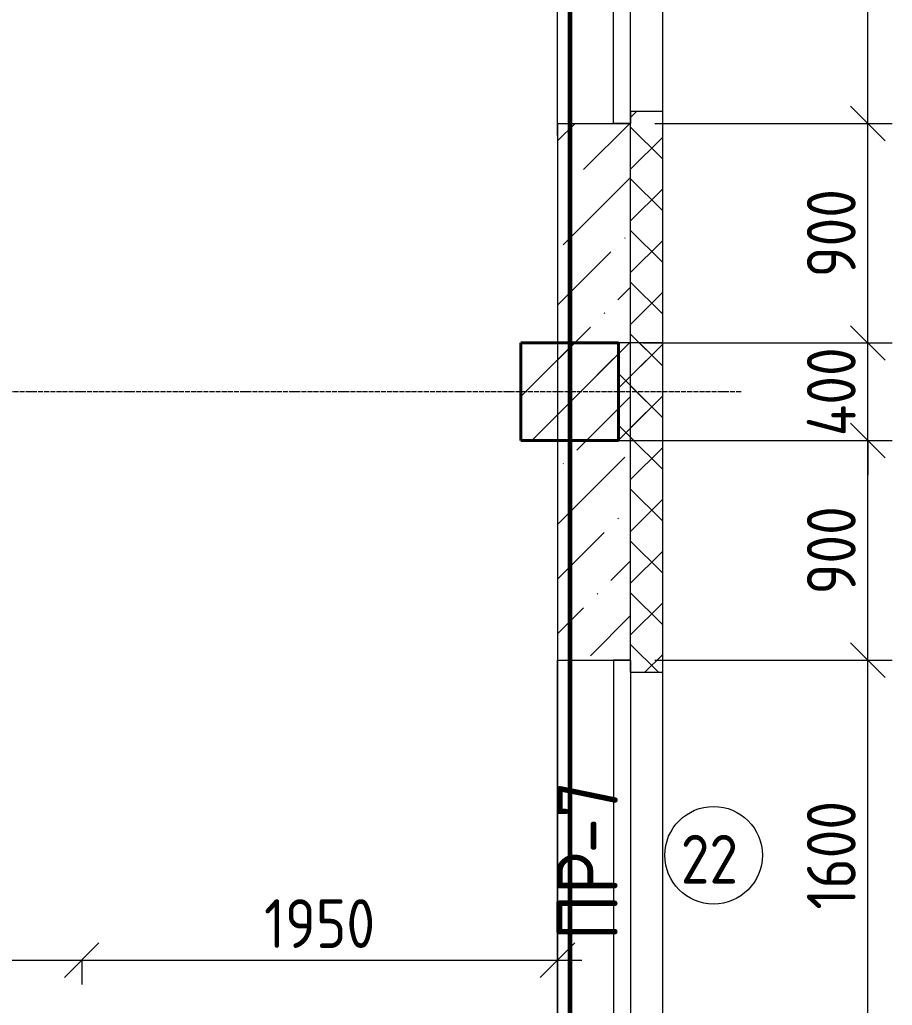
# Model space of a CAD drawing. Header units: millimetres. Extents: x -56773 to 221258, y -262288 to 26541.
# Drawn here: x -5445 to -1868, y -138308 to -134268 of the extents above; entities that cross this region are included whole.
import ezdxf

# ---------------------------------------------------------------- set-up
doc = ezdxf.new("R2010")
doc.units = ezdxf.units.MM
doc.linetypes.add('ADSK_Линия сетки', pattern=[25, 20, -2.5, 0, -2.5])
for name, color, linetype, lineweight in [('3.1 Штукатурка внешн стен для инвесторов', 5, 'Continuous', 60), ('_ Окна', 7, 'Continuous', 18), ('Марки', 7, 'Continuous', 20), ('Марки окон', 7, 'Continuous', 20), ('Несущие колонны', 7, 'Continuous', 18), ('Окна', 7, 'Continuous', 9), ('Оси', 7, 'Continuous', 9), ('Размеры', 7, 'Continuous', 9), ('Стены внутренние', 7, 'Continuous', 18), ('Стены наружные', 7, 'Continuous', 18), ('Стены штриховка', 7, 'Continuous', 9)]:
    doc.layers.add(name, color=color, linetype=linetype, lineweight=lineweight)
doc.styles.add('GOST Common_2', font='', dxfattribs={"width": 0.9, "height": 250})
doc.styles.add('GOST Common_3', font='', dxfattribs={"width": 0.9, "height": 200})
doc.styles.get('GOST Common_2').set_extended_font_data('GOST Common')
doc.styles.get('GOST Common_3').set_extended_font_data('GOST Common')
doc.dimstyles.new('ADSK_Основной_2_0_1', dxfattribs={"dimscale": 304.8, "dimtxt": 201.142999, "dimasz": 0.463911, "dimexe": 0.328084, "dimexo": 0.328084, "dimgap": 0.164042, "dimtad": 1, "dimdec": 3, "dimrnd": 0.001, "dimdsep": 46, "dimtxsty": 'GOST Common_3', "dimblk1": 'OBLIQUE', "dimblk2": 'OBLIQUE', "dimsah": 1, "dimcen": 0.09, "dimdle": 0.328084, "dimazin": 2, "dimtfac": 1, "dimtdec": 4, "dimtix": 1, "dimtmove": 1, "dimatfit": 3, "dimfxl": 1, "dimtvp": 1, "dimtolj": 1, "dimtzin": 0, "dimlwd": 20, "dimlwe": 20, "dimarcsym": 2})
pattern_1 = [(45, (9.36, -150597.75), (-106.066, 106.066), []), (135, (9.36, -150597.75), (-106.066, -106.066), [])]

# ---------------------------------------------------------------- blocks, each defined once
blk = doc.blocks.new('ADSK_КолоннаЖБ_Прямоугольная - 400x400 мм-1807142-Кладочный план 3-го этажа')
at = {"layer": 'Несущие колонны', "lineweight": 40}
for p, q in [((-200, 200), (200, 200)), ((-200, -200), (-200, 200)), ((200, 200), (200, -200)), ((200, -200), (-200, -200))]:
    blk.add_line(p, q, dxfattribs=at)
blk = doc.blocks.new('ОКНО L03 _2СТ_RS - ОК-5_1600х2000h-3556607-Кладочный план 3-го этажа')
at = {"layer": '_ Окна'}
for p, q in [((-838.1, -79), (761.9, -79)), ((-838.1, -149), (-838.1, -79)), ((-838.1, -79), (-803.1, -79)), ((-818.1, -79), (-38.1, -79)), ((-38.1, -79), (741.9, -79)), ((761.9, -79), (726.9, -79)), ((761.9, -149), (761.9, -79)), ((-838.1, -149), (761.9, -149)), ((-838.1, -149), (-833.1, -149)), ((-818.1, -149), (-38.1, -149)), ((-38.1, -149), (741.9, -149)), ((761.9, -149), (756.9, -149))]:
    blk.add_line(p, q, dxfattribs=at)
at = {"layer": 'Окна'}
blk.add_line((-888.1, 150), (811.9, 150), dxfattribs=at)
blk = doc.blocks.new('ОКНО L03 _2СТ_RS - ОК-5_1600х2000h-3556615-Кладочный план 3-го этажа')
at = {"layer": '_ Окна'}
for p, q in [((-838.1, 149), (761.9, 149)), ((-838.1, 149), (-838.1, 79)), ((-838.1, 149), (-833.1, 149)), ((-818.1, 149), (-38.1, 149)), ((-38.1, 149), (741.9, 149)), ((761.9, 149), (756.9, 149)), ((761.9, 149), (761.9, 79)), ((-838.1, 79), (761.9, 79)), ((-838.1, 79), (-803.1, 79)), ((-818.1, 79), (-38.1, 79)), ((-38.1, 79), (741.9, 79)), ((761.9, 79), (726.9, 79))]:
    blk.add_line(p, q, dxfattribs=at)
at = {"layer": 'Окна'}
blk.add_line((-888.1, -150), (811.9, -150), dxfattribs=at)
blk = doc.blocks.new('_Oblique')
at = {"color": 0, "linetype": 'ByBlock', "lineweight": -2}
blk.add_line((-0.5, -0.5), (0.5, 0.5), dxfattribs=at)
blk = doc.blocks.new('*D5301')
at = {"layer": 'Defpoints', "color": 0, "lineweight": 25, "transparency": 16777216}
for p in [(-2941.6, -136892.8), (-1968.3, -136892.8), (-2941.6, -138492.8)]:
    blk.add_point(p, dxfattribs=at)
at = {"layer": 'Размеры', "color": 0, "lineweight": 20, "transparency": 16777216}
for p, q in [((-1968.3, -138592.8), (-1968.3, -136792.8)), ((-2841.6, -136892.8), (-1868.3, -136892.8)), ((-2841.6, -138492.8), (-1868.3, -138492.8))]:
    blk.add_line(p, q, dxfattribs=at)
at = {"layer": 'Размеры', "color": 0, "lineweight": 20, "transparency": 16777216, "xscale": 141.4, "yscale": 141.4, "zscale": 141.4}
for p, rotation in [((-1968.3, -136892.8), 90), ((-1968.3, -138492.8), 270)]:
    blk.add_blockref('_Oblique', p, dxfattribs=dict(at, rotation=rotation))
at = {"layer": 'Размеры', "color": 0, "lineweight": 9, "transparency": 16777216, "insert": (-2118.3, -137692.8), "char_height": 200, "width": 560.473, "attachment_point": 5, "rotation": 90, "style": 'GOST Common_3'}
blk.add_mtext('\\A1;1600', dxfattribs=at)
blk = doc.blocks.new('*D5302')
at = {"layer": 'Defpoints', "color": 0, "lineweight": 25, "transparency": 16777216}
for p in [(-2990.6, -135992.8), (-1968.3, -135992.8), (-2941.6, -136892.8)]:
    blk.add_point(p, dxfattribs=at)
at = {"layer": 'Размеры', "color": 0, "lineweight": 20, "transparency": 16777216}
for p, q in [((-1968.3, -136992.8), (-1968.3, -135892.8)), ((-2890.6, -135992.8), (-1868.3, -135992.8)), ((-2841.6, -136892.8), (-1868.3, -136892.8))]:
    blk.add_line(p, q, dxfattribs=at)
at = {"layer": 'Размеры', "color": 0, "lineweight": 20, "transparency": 16777216, "xscale": 141.4, "yscale": 141.4, "zscale": 141.4}
for p, rotation in [((-1968.3, -135992.8), 90), ((-1968.3, -136892.8), 270)]:
    blk.add_blockref('_Oblique', p, dxfattribs=dict(at, rotation=rotation))
at = {"layer": 'Размеры', "color": 0, "lineweight": 9, "transparency": 16777216, "insert": (-2118.3, -136442.8), "char_height": 200, "width": 454.106, "attachment_point": 5, "rotation": 90, "style": 'GOST Common_3'}
blk.add_mtext('\\A1;900', dxfattribs=at)
blk = doc.blocks.new('*D5303')
at = {"layer": 'Defpoints', "color": 0, "lineweight": 25, "transparency": 16777216}
for p in [(-2990.6, -135592.8), (-1968.3, -135592.8), (-2990.6, -135992.8)]:
    blk.add_point(p, dxfattribs=at)
at = {"layer": 'Размеры', "color": 0, "lineweight": 20, "transparency": 16777216}
for p, q in [((-1968.3, -135592.8), (-1968.3, -135451.4)), ((-2890.6, -135592.8), (-1868.3, -135592.8)), ((-1968.3, -135992.8), (-1968.3, -135592.8)), ((-2890.6, -135992.8), (-1868.3, -135992.8)), ((-1968.3, -135992.8), (-1968.3, -136134.2))]:
    blk.add_line(p, q, dxfattribs=at)
at = {"layer": 'Размеры', "color": 0, "lineweight": 20, "transparency": 16777216, "xscale": 141.4, "yscale": 141.4, "zscale": 141.4}
for p, rotation in [((-1968.3, -135592.8), 270), ((-1968.3, -135992.8), 90)]:
    blk.add_blockref('_Oblique', p, dxfattribs=dict(at, rotation=rotation))
at = {"layer": 'Размеры', "color": 0, "lineweight": 9, "transparency": 16777216, "insert": (-2118.3, -135792.8), "char_height": 200, "width": 474.561, "attachment_point": 5, "rotation": 90, "style": 'GOST Common_3'}
blk.add_mtext('\\A1;400', dxfattribs=at)
blk = doc.blocks.new('*D5304')
at = {"layer": 'Defpoints', "color": 0, "lineweight": 25, "transparency": 16777216}
for p in [(-2941.6, -134692.8), (-1968.3, -134692.8), (-2990.6, -135592.8)]:
    blk.add_point(p, dxfattribs=at)
at = {"layer": 'Размеры', "color": 0, "lineweight": 20, "transparency": 16777216}
for p, q in [((-1968.3, -135692.8), (-1968.3, -134592.8)), ((-2841.6, -134692.8), (-1868.3, -134692.8)), ((-2890.6, -135592.8), (-1868.3, -135592.8))]:
    blk.add_line(p, q, dxfattribs=at)
at = {"layer": 'Размеры', "color": 0, "lineweight": 20, "transparency": 16777216, "xscale": 141.4, "yscale": 141.4, "zscale": 141.4}
for p, rotation in [((-1968.3, -134692.8), 90), ((-1968.3, -135592.8), 270)]:
    blk.add_blockref('_Oblique', p, dxfattribs=dict(at, rotation=rotation))
at = {"layer": 'Размеры', "color": 0, "lineweight": 9, "transparency": 16777216, "insert": (-2118.3, -135142.8), "char_height": 200, "width": 454.106, "attachment_point": 5, "rotation": 90, "style": 'GOST Common_3'}
blk.add_mtext('\\A1;900', dxfattribs=at)
blk = doc.blocks.new('*D5305')
at = {"layer": 'Defpoints', "color": 0, "lineweight": 25, "transparency": 16777216}
for p in [(-2941.6, -133092.8), (-1968.3, -133092.8), (-2941.6, -134692.8)]:
    blk.add_point(p, dxfattribs=at)
at = {"layer": 'Размеры', "color": 0, "lineweight": 20, "transparency": 16777216}
for p, q in [((-1968.3, -134792.8), (-1968.3, -132992.8)), ((-2841.6, -133092.8), (-1868.3, -133092.8)), ((-2841.6, -134692.8), (-1868.3, -134692.8))]:
    blk.add_line(p, q, dxfattribs=at)
at = {"layer": 'Размеры', "color": 0, "lineweight": 20, "transparency": 16777216, "xscale": 141.4, "yscale": 141.4, "zscale": 141.4}
for p, rotation in [((-1968.3, -133092.8), 90), ((-1968.3, -134692.8), 270)]:
    blk.add_blockref('_Oblique', p, dxfattribs=dict(at, rotation=rotation))
at = {"layer": 'Размеры', "color": 0, "lineweight": 9, "transparency": 16777216, "insert": (-2118.3, -133892.8), "char_height": 200, "width": 560.473, "attachment_point": 5, "rotation": 90, "style": 'GOST Common_3'}
blk.add_mtext('\\A1;1600', dxfattribs=at)
blk = doc.blocks.new('*D5371')
at = {"layer": 'Defpoints', "color": 0, "lineweight": 25, "transparency": 16777216}
for p in [(-6290.6, -138022.8), (-5190.6, -138022.8), (-5190.6, -138122.8)]:
    blk.add_point(p, dxfattribs=at)
at = {"layer": 'Размеры', "color": 0, "lineweight": 20, "transparency": 16777216}
for p, q in [((-6390.6, -138122.8), (-5090.6, -138122.8)), ((-6290.6, -138122.8), (-6290.6, -138222.8)), ((-5190.6, -138122.8), (-5190.6, -138222.8))]:
    blk.add_line(p, q, dxfattribs=at)
at = {"layer": 'Размеры', "color": 0, "lineweight": 20, "transparency": 16777216, "xscale": 141.4, "yscale": 141.4, "zscale": 141.4, "rotation": 180}
blk.add_blockref('_Oblique', (-6290.6, -138122.8), dxfattribs=at)
at = {"layer": 'Размеры', "color": 0, "lineweight": 20, "transparency": 16777216, "xscale": 141.4, "yscale": 141.4, "zscale": 141.4}
blk.add_blockref('_Oblique', (-5190.6, -138122.8), dxfattribs=at)
at = {"layer": 'Размеры', "color": 0, "lineweight": 9, "transparency": 16777216, "insert": (-5740.6, -137972.8), "char_height": 200, "width": 515.472, "attachment_point": 5, "style": 'GOST Common_3'}
blk.add_mtext('\\A1;1100', dxfattribs=at)
blk = doc.blocks.new('*D5372')
at = {"layer": 'Defpoints', "color": 0, "lineweight": 25, "transparency": 16777216}
for p in [(-5190.6, -138022.8), (-3240.6, -138022.8), (-3240.6, -138122.8)]:
    blk.add_point(p, dxfattribs=at)
at = {"layer": 'Размеры', "color": 0, "lineweight": 20, "transparency": 16777216}
for p, q in [((-5290.6, -138122.8), (-3140.6, -138122.8)), ((-5190.6, -138122.8), (-5190.6, -138222.8)), ((-3240.6, -138122.8), (-3240.6, -138222.8))]:
    blk.add_line(p, q, dxfattribs=at)
at = {"layer": 'Размеры', "color": 0, "lineweight": 20, "transparency": 16777216, "xscale": 141.4, "yscale": 141.4, "zscale": 141.4, "rotation": 180}
blk.add_blockref('_Oblique', (-5190.6, -138122.8), dxfattribs=at)
at = {"layer": 'Размеры', "color": 0, "lineweight": 20, "transparency": 16777216, "xscale": 141.4, "yscale": 141.4, "zscale": 141.4}
blk.add_blockref('_Oblique', (-3240.6, -138122.8), dxfattribs=at)
at = {"layer": 'Размеры', "color": 0, "lineweight": 9, "transparency": 16777216, "insert": (-4215.6, -137972.8), "char_height": 200, "width": 560.473, "attachment_point": 5, "style": 'GOST Common_3'}
blk.add_mtext('\\A1;1950', dxfattribs=at)
blk = doc.blocks.new('М_окна1 - Маркировка типоразмера-1510237-Кладочный план 3-го этажа')
at = {"layer": 'Марки окон'}
blk.add_circle((0, 0), 2, dxfattribs=at)

msp = doc.modelspace()

# ---------------------------------------------------------------- hatches: boundary and pattern name
at = {"layer": 'Несущие колонны', "lineweight": 9}
h = msp.add_hatch(dxfattribs=at)
h.set_pattern_fill('FP_1', color=256, style=0, pattern_type=2)
h.set_pattern_definition([(45, (9.36, -150597.75), (-224.5064, 224.5064), []), (45, (233.87, -150597.75), (-224.5064, 224.5064), [396.875, -79.375, 3.353, -76.022])])
h.paths.add_polyline_path([(-3390.6385, -135992.7816), (-2990.6385, -135992.7816), (-2990.6385, -135592.7816), (-3390.6385, -135592.7816)])
at = {"layer": 'Стены внутренние', "lineweight": 9}
h = msp.add_hatch(dxfattribs=at)
h.set_pattern_fill('FP_2', color=256, style=0, pattern_type=2)
h.set_pattern_definition([(45, (9.36, -150597.75), (84.1895, 308.696), [396.875, -79.375, 3.353, -76.022])])
h.paths.add_polyline_path([(-2990.6385, -141242.7816), (-2940.6385, -141242.7816), (-2941.6385, -138492.7816), (-3240.6385, -138492.7816), (-3240.6385, -140992.7816), (-2990.6385, -140992.7816)])
h.paths.add_polyline_path([(-2941.6385, -136942.7816), (-2940.6385, -136942.7816), (-2941.6385, -134692.7816), (-3240.6385, -134692.7816), (-3240.6385, -136892.7816), (-2941.6385, -136892.7816)])
h.paths.add_polyline_path([(-2941.6385, -133142.7816), (-2940.6385, -133142.7816), (-2941.6385, -131192.7816), (-3240.6385, -131192.7816), (-3240.6385, -131792.7816), (-2990.6385, -131792.7816), (-2990.6385, -132192.7816), (-3240.6385, -132192.7816), (-3240.6385, -133092.7816), (-2941.6385, -133092.7816)])
h.paths.add_polyline_path([(-2941.6385, -130042.7816), (-2940.6385, -130042.7816), (-2940.6385, -126842.7816), (-2990.6385, -126842.7816), (-2990.6385, -126992.7816), (-3240.6385, -126992.7816), (-3240.6385, -129992.7816), (-2941.6385, -129992.7816)])
at = {"layer": 'Стены наружные', "lineweight": 9}
h = msp.add_hatch(dxfattribs=at)
h.set_pattern_fill('FP_4', color=256, style=0, pattern_type=2)
h.set_pattern_definition(pattern_1)
h.paths.add_polyline_path([(-2810.6385, -140812.7816), (-2810.6385, -138442.7816), (-2940.6385, -138442.7816), (-2940.6385, -140812.7816)])
h.paths.add_polyline_path([(-2940.6385, -136942.7816), (-2810.6385, -136942.7816), (-2810.6385, -134642.7816), (-2940.6385, -134642.7816), (-2940.6385, -135431.4407)])
h.paths.add_polyline_path([(-2810.6385, -133142.7816), (-2810.6385, -131142.7816), (-2940.6385, -131142.7816), (-2940.6385, -133142.7816)])
h.paths.add_polyline_path([(-2810.6385, -130042.7816), (-2810.6385, -126542.7816), (-2940.6385, -126542.7816), (-2940.6385, -130042.7816)])
h = msp.add_hatch(dxfattribs=at)
h.set_pattern_fill('FP_4', color=256, style=0, pattern_type=2)
h.set_pattern_definition(pattern_1)
h.paths.add_polyline_path([(-2990.6385, -135992.7816), (-2810.6385, -135992.7816), (-2810.6385, -135592.7816), (-2990.6385, -135592.7816)])

# ---------------------------------------------------------------- linework, layer by layer
at = {"layer": '3.1 Штукатурка внешн стен для инвесторов'}
msp.add_lwpolyline([(-19540.6385, -131892.7816), (-19540.6385, -126792.7816), (-3190.6385, -126792.7816), (-3190.6385, -140992.7816)], dxfattribs=at)
at = {"layer": 'Несущие колонны', "lineweight": 9}
for p, q in [((-2990.6385, -135592.7816), (-3390.6385, -135592.7816)), ((-3390.6385, -135592.7816), (-3390.6385, -135992.7816)), ((-2990.6385, -135992.7816), (-2990.6385, -135592.7816)), ((-3390.6385, -135992.7816), (-2990.6385, -135992.7816))]:
    msp.add_line(p, q, dxfattribs=at)
at = {"layer": 'Оси', "linetype": 'ADSK_Линия сетки', "lineweight": 5}
for p, q in [((-3190.6385, -161571.6329), (-3190.6385, -126096.8365)), ((-2488.0423, -135792.7816), (-25230.7352, -135792.7816))]:
    msp.add_line(p, q, dxfattribs=at)
at = {"layer": 'Стены внутренние', "lineweight": 5}
for p, q in [((-3240.6385, -134692.7816), (-3240.6385, -133092.7816)), ((-2941.6385, -134642.7816), (-2941.6385, -134692.7816)), ((-2940.6385, -134642.7816), (-2941.6385, -134642.7816)), ((-3240.6385, -134692.7816), (-3240.6385, -136892.7816)), ((-3240.6385, -134692.7816), (-2941.6385, -134692.7816)), ((-3240.6385, -138492.7816), (-3240.6385, -136892.7816)), ((-3240.6385, -136892.7816), (-2941.6385, -136892.7816)), ((-2941.6385, -136892.7816), (-2941.6385, -136942.7816)), ((-2940.6385, -136942.7816), (-2941.6385, -136942.7816))]:
    msp.add_line(p, q, dxfattribs=at)
at = {"layer": 'Стены наружные', "lineweight": 9}
for p, q in [((-2810.6385, -133142.7816), (-2810.6385, -134642.7816)), ((-2940.6385, -134642.7816), (-2810.6385, -134642.7816)), ((-2810.6385, -134642.7816), (-2810.6385, -136942.7816)), ((-2990.6385, -135592.7816), (-2990.6385, -135992.7816)), ((-2810.6385, -135592.7816), (-2990.6385, -135592.7816)), ((-2990.6385, -135992.7816), (-2810.6385, -135992.7816)), ((-2940.6385, -136942.7816), (-2810.6385, -136942.7816)), ((-2810.6385, -136942.7816), (-2810.6385, -138442.7816))]:
    msp.add_line(p, q, dxfattribs=at)
at = {"layer": 'Стены штриховка', "lineweight": 9}
msp.add_line((-2940.6385, -136942.7816), (-2940.6385, -134642.7816), dxfattribs=at)

# ---------------------------------------------------------------- block references
at = {"layer": 'Марки окон', "lineweight": 5, "xscale": 99.99999999999993, "yscale": 99.99999999999993, "zscale": 99.99999999999993}
msp.add_blockref('М_окна1 - Маркировка типоразмера-1510237-Кладочный план 3-го этажа', (-2600.6385, -137692.7816), dxfattribs=at)
at = {"layer": 'Несущие колонны', "lineweight": 40, "rotation": 89.9999999999999}
msp.add_blockref('ADSK_КолоннаЖБ_Прямоугольная - 400x400 мм-1807142-Кладочный план 3-го этажа', (-3190.6385, -135792.7816), dxfattribs=at)
at = {"layer": 'Окна', "rotation": 89.99999999999972}
msp.add_blockref('ОКНО L03 _2СТ_RS - ОК-5_1600х2000h-3556607-Кладочный план 3-го этажа', (-3090.6385, -133854.6816), dxfattribs=at)
at = {"layer": 'Окна', "lineweight": 5, "rotation": 269.9999999999997}
msp.add_blockref('ОКНО L03 _2СТ_RS - ОК-5_1600х2000h-3556615-Кладочный план 3-го этажа', (-3090.6385, -137730.8816), dxfattribs=at)

# ---------------------------------------------------------------- texts
at = {"layer": 'Марки', "lineweight": 9, "char_height": 250, "attachment_point": 1, "rotation": 90, "style": 'GOST Common_2'}
for s, insert, width in [('-7', (-3243.6196, -137685.525), 389.620125), ('ПР', (-3243.6196, -138042.7125), 432.91125)]:
    msp.add_mtext(s, dxfattribs=dict(at, insert=insert, width=width))
at = {"layer": 'Марки окон', "lineweight": 5, "insert": (-2735.1959, -137608.9963), "char_height": 200, "width": 317.46825, "attachment_point": 1, "style": 'GOST Common_3'}
msp.add_mtext('22', dxfattribs=at)

# ---------------------------------------------------------------- dimensions: what is measured, and where the dimension line sits
at = {"layer": 'Размеры', "lineweight": 9}
for base, p1, p2, override, picture, middle in [((-1968.3215, -133092.7816), (-2941.6385, -134692.7816), (-2941.6385, -133092.7816), {"dimpost": '<>', "dimfxl": 1600}, '*D5305', (-2118.3215, -133892.7816)), ((-1968.3215, -134692.7816), (-2990.6385, -135592.7816), (-2941.6385, -134692.7816), {"dimpost": '<>', "dimfxl": 901.332902}, '*D5304', (-2118.3215, -135142.7816)), ((-1968.3215, -135592.7816), (-2990.6385, -135992.7816), (-2990.6385, -135592.7816), {"dimpost": '<>', "dimfxl": 400}, '*D5303', (-2118.3215, -135792.7816)), ((-1968.3215, -135992.7816), (-2941.6385, -136892.7816), (-2990.6385, -135992.7816), {"dimpost": '<>', "dimfxl": 901.332902}, '*D5302', (-2118.3215, -136442.7816)), ((-1968.3215, -136892.7816), (-2941.6385, -138492.7816), (-2941.6385, -136892.7816), {"dimpost": '<>', "dimfxl": 1600}, '*D5301', (-2118.3215, -137692.7816))]:
    dim = msp.add_linear_dim(base=base, p1=p1, p2=p2, angle=90, dimstyle='ADSK_Основной_2_0_1', override=override, dxfattribs=at)
    dim.commit()
    dim.dimension.update_dxf_attribs({"geometry": picture, "text_midpoint": middle})
for base, p1, p2, override, picture, middle in [((-5190.6385, -138122.7695), (-6290.6385, -138022.7847), (-5190.6385, -138022.7847), {"dimpost": '<>', "dimfxl": 1100}, '*D5371', (-5740.6385, -137972.7695)), ((-3240.6385, -138122.7695), (-5190.6385, -138022.7847), (-3240.6385, -138022.7847), {"dimpost": '<>', "dimfxl": 1950}, '*D5372', (-4215.6385, -137972.7695))]:
    dim = msp.add_linear_dim(base=base, p1=p1, p2=p2, dimstyle='ADSK_Основной_2_0_1', override=override, dxfattribs=at)
    dim.commit()
    dim.dimension.update_dxf_attribs({"geometry": picture, "text_midpoint": middle})

doc.saveas('drawing.dxf')
